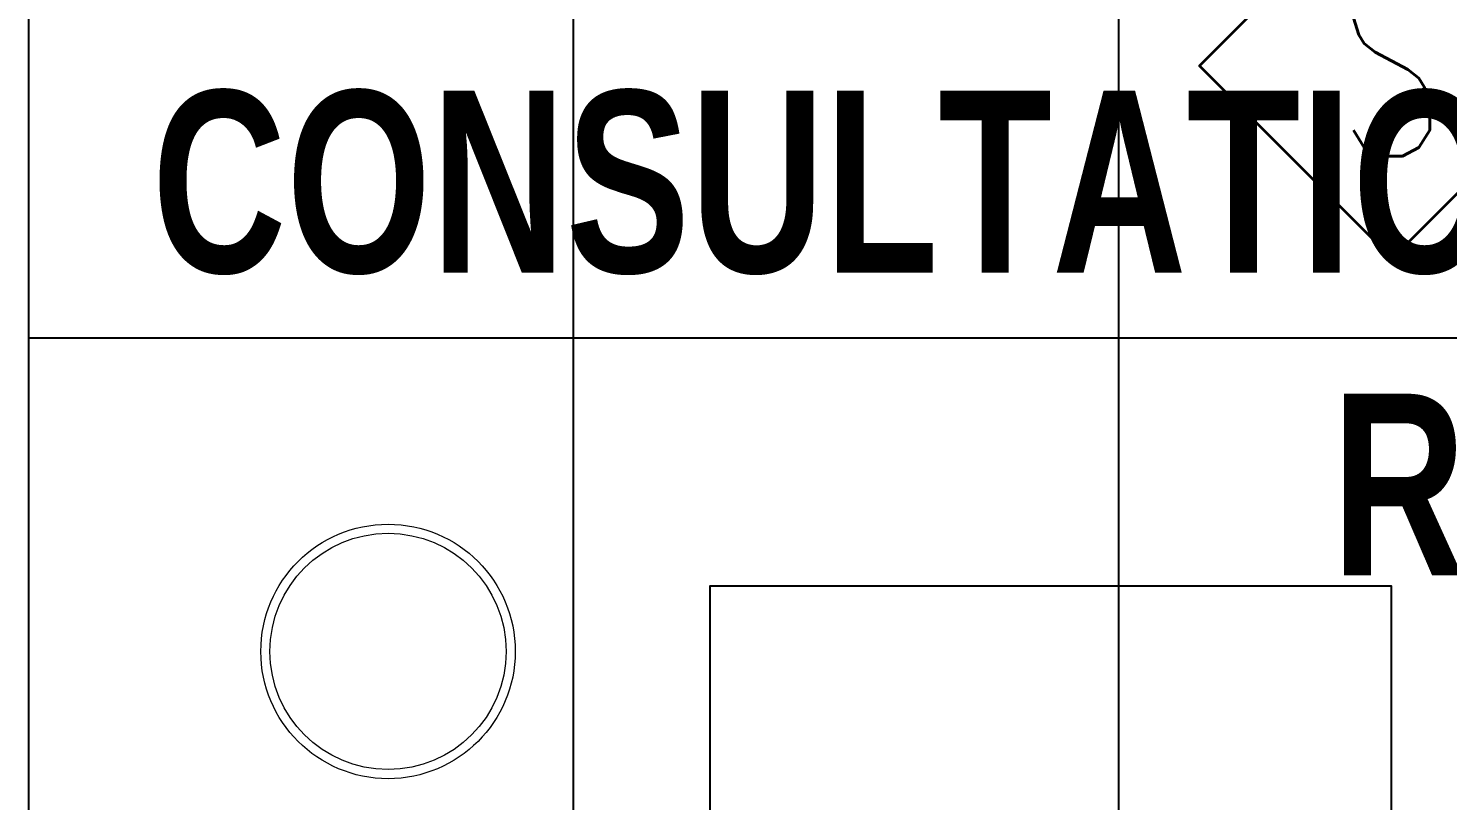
# Model space of a CAD drawing. Extents: x -12260 to 57327, y -29287 to 19916.
# Drawn here: x 29476 to 31038, y -5519 to -4669 of the extents above; entities that cross this region are included whole.
import ezdxf
from ezdxf.enums import TextEntityAlignment as Align

# ---------------------------------------------------------------- set-up
doc = ezdxf.new("R2010")
doc.units = 0
doc.header["$LTSCALE"] = 0.25
doc.linetypes.add('DASHDOT', pattern=[25.4, 12.7, -6.35, 0, -6.35])
for name, color, linetype, lineweight in [('01-First Floor$0$72_EGR_BASE_TEXT', 252, 'Continuous', 5), ('01-First Floor$0$LOADING', 253, 'Continuous', 5), ('01-First Floor$0$Walls', 251, 'Continuous', 5), ('E-LITE-CLNG-CNDT', 6, 'DASHDOT', 35), ('F-ALRM-CLNG @ 100', 33, 'Continuous', 35)]:
    doc.layers.add(name, color=color, linetype=linetype, lineweight=lineweight)
doc.layers.add('01-First Floor$0$FALSE CEILING', color=251, linetype='Continuous')
doc.styles.add('01-First Floor$0$X3G_ENTITY_9EC9', font='swisscl.ttf', dxfattribs={"height": 0.2})
doc.styles.add('DC_SIMPLEX', font='SIMPLEX.shx', dxfattribs={"width": 0.7})

# ---------------------------------------------------------------- blocks, each defined once
blk = doc.blocks.new('01-First Floor$0$WM00001-P')
at = {"layer": '01-First Floor$0$LOADING'}
for radius in [0.14, 0.13]:
    blk.add_circle((0, 0), radius, dxfattribs=at)
blk = doc.blocks.new('01-First Floor')
at = {"layer": '01-First Floor$0$FALSE CEILING', "linetype": 'Continuous'}
for p, q in [((30076, -6810), (30076, -2810)), ((30676, -6810), (30676, -2810)), ((29476, -5010), (32976, -5010))]:
    blk.add_line(p, q, dxfattribs=at)
at = {"layer": '01-First Floor$0$FALSE CEILING'}
blk.add_lwpolyline([(29476, -6810), (32976, -6810), (32976, -2810), (29476, -2810)], close=True, dxfattribs=at)
at = {"layer": '01-First Floor$0$FALSE CEILING', "elevation": -0.1}
blk.add_lwpolyline([(30226, -6783.2), (30976, -6783.2), (30976, -5283.2), (30226, -5283.2)], close=True, dxfattribs=at)
at = {"layer": '01-First Floor$0$LOADING', "elevation": -0.1}
blk.add_lwpolyline([(30226, -6783.2), (30976, -6783.2), (30976, -5283.2), (30226, -5283.2)], close=True, dxfattribs=at)
at = {"layer": '01-First Floor$0$Walls'}
blk.add_line((29476, -2810), (29476, -6810), dxfattribs=at)
at = {"layer": '01-First Floor$0$LOADING', "extrusion": (2.26467e-18, -2.24019e-05, -1), "xscale": -1000, "yscale": 1000, "zscale": 1000, "rotation": 90}
blk.add_blockref('01-First Floor$0$WM00001-P', (-29871.8, -5355.1, 0.2), dxfattribs=at)
at = {"layer": '01-First Floor$0$72_EGR_BASE_TEXT', "insert": (31229, -4404.7, 0), "char_height": 200, "width": 3432.033, "attachment_point": 2, "style": '01-First Floor$0$X3G_ENTITY_9EC9'}
blk.add_mtext('{\\fSwis721 LtCn BT|b1|i0|c0|p34;NEPHROLOGY AND UROLOGY CONSULTATION / EXAMINATION ROOM}', dxfattribs=at)
blk = doc.blocks.new('A$C5CF53093')
blk.add_lwpolyline([(0, -212.1), (-212.1, 0), (0, 212.1), (212.1, 0)], close=True)
blk = doc.blocks.new('*U34')
at = {"xscale": 0.01, "yscale": 0.01, "zscale": 0.01}
blk.add_blockref('A$C5CF53093', (0.007, -0.007), dxfattribs=at)
at = {"color": 6, "style": 'DC_SIMPLEX', "width": 0.7, "flags": 8}
blk.add_attdef('TYPE', text='', height=2, rotation=360, dxfattribs=at).set_placement((0, 0), align=Align.MIDDLE_CENTER)

msp = doc.modelspace()

# ---------------------------------------------------------------- block references
at = {"layer": 'E-LITE-CLNG-CNDT'}
msp.add_blockref('01-First Floor', (0, 0), dxfattribs=at)
at = {"layer": 'F-ALRM-CLNG @ 100', "xscale": 100, "yscale": 100, "zscale": 100}
msp.add_blockref('*U34', (30976, -4710), dxfattribs=at).add_auto_attribs({'TYPE': 'S'})

doc.saveas('drawing.dxf')
